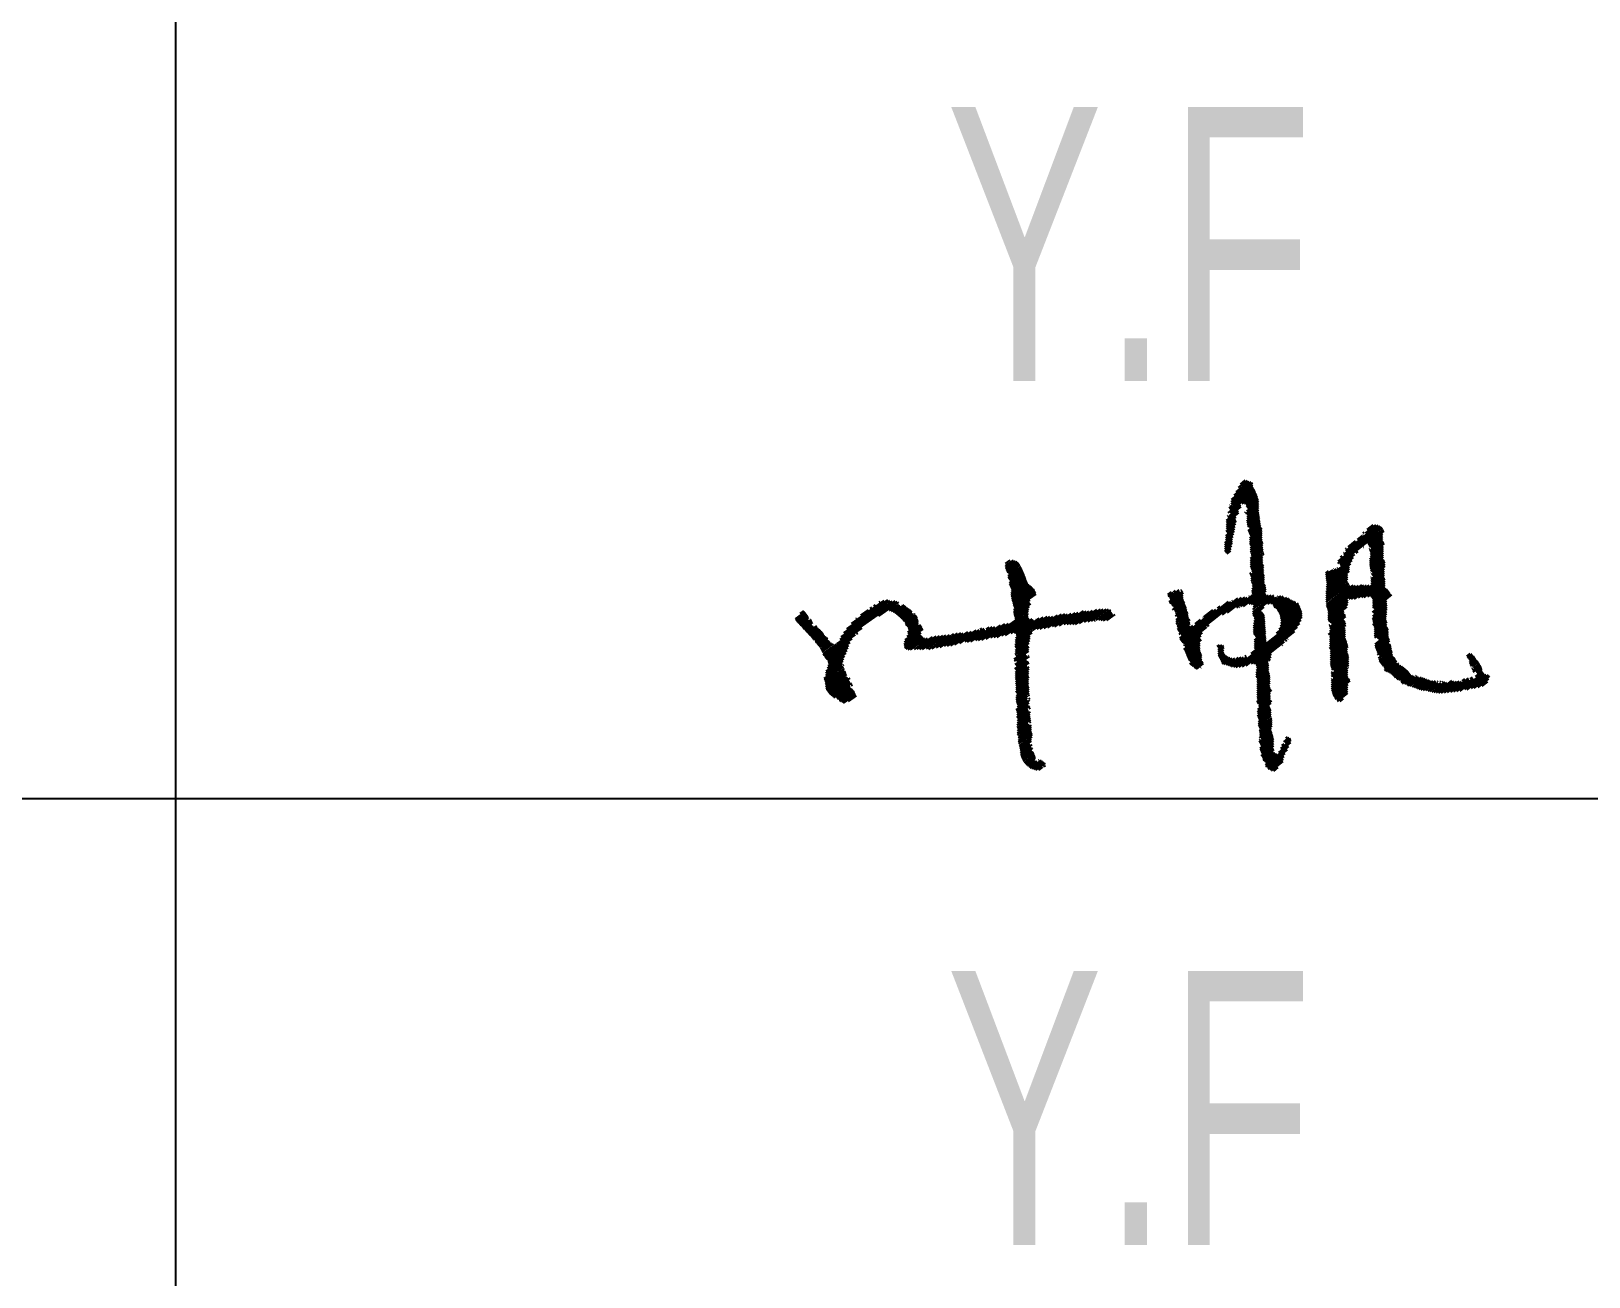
# Model space of a CAD drawing. Header units: millimetres. Extents: x -67 to 528, y -158 to 263.
# Drawn here: x 497.01 to 504.61, y 23.9 to 29.98 of the extents above; entities that cross this region are included whole.
import ezdxf

# ---------------------------------------------------------------- set-up
doc = ezdxf.new("R2010")
doc.units = ezdxf.units.MM
doc.styles.add('Arial Narrow', font='ARIALN.TTF', dxfattribs={"height": 0.2})

# ---------------------------------------------------------------- blocks, each defined once
blk = doc.blocks.new('Unknown-251777343-6200')
at = {"color": 7, "linetype": 'Continuous'}
for p, q in [((497.7164, 17.8262), (497.7164, 47.263)), ((433.9535, 26.2356), (513.1357, 26.2356))]:
    blk.add_line(p, q, dxfattribs=at)
blk = doc.blocks.new('Unknown-251777343-6202')
at = {"color": 3, "linetype": 'Continuous'}
for p, q in [((502.8478, 27.6286), (502.981, 27.7343)), ((502.8561, 27.6455), (502.9771, 27.7415)), ((502.8624, 27.6815), (502.968, 27.7653)), ((502.8628, 27.6714), (502.9693, 27.756)), ((502.8639, 27.693), (502.9673, 27.7751)), ((502.868, 27.6653), (502.9732, 27.7488)), ((502.8772, 27.7139), (502.96, 27.7796)), ((502.8859, 27.7311), (502.9494, 27.7815)), ((502.8982, 27.7512), (502.9417, 27.7857)), ((502.9076, 27.769), (502.9305, 27.7872)), ((502.9163, 27.6726), (502.9843, 27.7266)), ((502.8523, 27.6528), (502.8677, 27.665)), ((502.8553, 27.6655), (502.8573, 27.6672)), ((502.8565, 27.6148), (502.9104, 27.6576)), ((502.8588, 27.627), (502.9093, 27.6671)), ((502.928, 27.6716), (502.9876, 27.7189)), ((502.9334, 27.6242), (502.9969, 27.6746)), ((502.9359, 27.6675), (502.9903, 27.7107)), ((502.9369, 27.6579), (502.993, 27.7025)), ((502.9405, 27.6195), (502.9969, 27.6642)), ((502.941, 27.6096), (502.9969, 27.6539)), ((502.9413, 27.6511), (502.9957, 27.6943)), ((502.9447, 27.6435), (502.9969, 27.6849)), ((502.8373, 27.5376), (502.8843, 27.5749)), ((502.8398, 27.5912), (502.8988, 27.638)), ((502.8398, 27.5809), (502.8996, 27.6284)), ((502.8398, 27.5706), (502.8867, 27.6078)), ((502.8398, 27.5602), (502.885, 27.5961)), ((502.8398, 27.5499), (502.8876, 27.5878)), ((502.8444, 27.6156), (502.8463, 27.617)), ((502.846, 27.6065), (502.8556, 27.6141)), ((502.9288, 27.6308), (502.9325, 27.6338)), ((502.9386, 27.6387), (502.9432, 27.6423)), ((502.9386, 27.587), (502.9975, 27.6337)), ((502.9399, 27.5777), (502.9988, 27.6244)), ((502.9403, 27.5987), (502.9969, 27.6436)), ((502.9416, 27.5687), (503.0001, 27.6151)), ((502.9442, 27.5604), (503.0014, 27.6058)), ((502.9458, 27.541), (503.004, 27.5872)), ((502.9479, 27.5323), (503.0053, 27.5779)), ((502.9512, 27.5556), (503.0027, 27.5965)), ((502.8317, 27.4815), (502.872, 27.5135)), ((502.8317, 27.4712), (502.8696, 27.5012)), ((502.8358, 27.5157), (502.8803, 27.551)), ((502.8358, 27.5054), (502.8783, 27.5392)), ((502.8358, 27.495), (502.8753, 27.5264)), ((502.842, 27.531), (502.8817, 27.5625)), ((502.9515, 27.5249), (503.0066, 27.5686)), ((502.9526, 27.5051), (503.013, 27.553)), ((502.9526, 27.4947), (503.013, 27.5427)), ((502.9526, 27.4844), (503.013, 27.5324)), ((502.9526, 27.4741), (503.013, 27.522)), ((502.9557, 27.5179), (503.0079, 27.5593)), ((502.9565, 27.4669), (503.013, 27.5117)), ((502.9566, 27.4566), (503.013, 27.5014)), ((503.3832, 27.3819), (503.6007, 27.5545)), ((503.3833, 27.3923), (503.5956, 27.5608)), ((503.3927, 27.3791), (503.605, 27.5475)), ((503.4122, 27.4255), (503.5872, 27.5644)), ((503.422, 27.4437), (503.5789, 27.5682)), ((503.4781, 27.4985), (503.502, 27.5175)), ((503.5051, 27.5303), (503.5102, 27.5343)), ((503.5053, 27.5201), (503.5067, 27.5212)), ((503.5167, 27.5292), (503.5673, 27.5693)), ((503.5257, 27.5466), (503.5547, 27.5697)), ((503.5291, 27.477), (503.6077, 27.5394)), ((503.5331, 27.4698), (503.6011, 27.5238)), ((503.5365, 27.4622), (503.6011, 27.5135)), ((503.543, 27.457), (503.6011, 27.5031)), ((502.8317, 27.4608), (502.8696, 27.4909)), ((502.8317, 27.4505), (502.8692, 27.4803)), ((502.8317, 27.4402), (502.8652, 27.4668)), ((502.8357, 27.433), (502.8624, 27.4542)), ((502.8431, 27.4285), (502.8608, 27.4426)), ((502.9546, 27.4343), (502.9551, 27.4348)), ((502.9566, 27.4463), (503.0145, 27.4922)), ((502.9566, 27.436), (503.0177, 27.4844)), ((502.9566, 27.405), (503.0178, 27.4535)), ((502.9566, 27.3946), (503.0187, 27.4439)), ((502.9566, 27.3843), (503.0214, 27.4357)), ((502.9566, 27.374), (503.017, 27.4219)), ((502.9591, 27.4276), (503.0168, 27.4734)), ((502.9612, 27.4189), (503.016, 27.4624)), ((503.0186, 27.4232), (503.0233, 27.4269)), ((503.3962, 27.3715), (503.4646, 27.4258)), ((503.412, 27.4357), (503.4134, 27.4369)), ((503.4202, 27.4525), (503.4251, 27.4565)), ((503.4333, 27.463), (503.4689, 27.4912)), ((503.4718, 27.4316), (503.4813, 27.4391)), ((503.5082, 27.4604), (503.5098, 27.4617)), ((503.5348, 27.4505), (503.5383, 27.4533)), ((503.5382, 27.4429), (503.6011, 27.4928)), ((503.5387, 27.4019), (503.6051, 27.4547)), ((503.5387, 27.3916), (503.6051, 27.4443)), ((503.5387, 27.3813), (503.6051, 27.434)), ((503.5392, 27.3714), (503.6051, 27.4237)), ((503.541, 27.4141), (503.6051, 27.465)), ((503.5413, 27.435), (503.607, 27.4871)), ((503.5422, 27.4254), (503.6104, 27.4795)), ((501.7615, 27.3707), (501.8002, 27.3978)), ((501.762, 27.3613), (501.8102, 27.3951)), ((501.7624, 27.3811), (501.7849, 27.3969)), ((501.7642, 27.3532), (501.8186, 27.3912)), ((501.7669, 27.3453), (501.8259, 27.3866)), ((501.77, 27.3377), (501.8299, 27.3796)), ((501.7743, 27.3213), (501.8377, 27.3657)), ((501.7752, 27.3121), (501.8417, 27.3587)), ((501.776, 27.3322), (501.8338, 27.3727)), ((501.7779, 27.3043), (501.8454, 27.3515)), ((501.7832, 27.2983), (501.8488, 27.3442)), ((502.9566, 27.4153), (502.9571, 27.4157)), ((502.9569, 27.3638), (503.017, 27.4116)), ((502.957, 27.3226), (503.0213, 27.3737)), ((502.9598, 27.3558), (503.017, 27.4012)), ((502.9606, 27.3152), (503.021, 27.3631)), ((502.9606, 27.3048), (503.021, 27.3528)), ((502.9623, 27.3475), (503.017, 27.3909)), ((502.9641, 27.3386), (503.017, 27.3806)), ((503.3236, 27.3346), (503.3373, 27.3454)), ((503.3242, 27.3247), (503.3503, 27.3454)), ((503.325, 27.315), (503.3763, 27.3558)), ((503.3262, 27.3057), (503.4587, 27.4108)), ((503.3268, 27.2545), (503.44, 27.3443)), ((503.3276, 27.2654), (503.44, 27.3546)), ((503.3278, 27.2966), (503.4522, 27.3953)), ((503.3284, 27.2764), (503.44, 27.3649)), ((503.3292, 27.2873), (503.4457, 27.3798)), ((503.3514, 27.3463), (503.3583, 27.3518)), ((503.3623, 27.355), (503.3649, 27.357)), ((503.3796, 27.3583), (503.3824, 27.3606)), ((503.3956, 27.4124), (503.4038, 27.4189)), ((503.5403, 27.3619), (503.6051, 27.4133)), ((503.5421, 27.353), (503.6051, 27.403)), ((503.5438, 27.344), (503.6103, 27.3968)), ((503.5447, 27.3034), (503.6092, 27.3546)), ((503.5447, 27.2931), (503.6092, 27.3442)), ((503.5474, 27.3262), (503.6132, 27.3784)), ((503.5505, 27.339), (503.6132, 27.3887)), ((503.5528, 27.3201), (503.6132, 27.3681)), ((501.781, 27.2772), (501.8549, 27.3289)), ((501.7819, 27.2876), (501.8521, 27.3368)), ((501.784, 27.2696), (501.8576, 27.3211)), ((501.7877, 27.2624), (501.8604, 27.3133)), ((501.7895, 27.2344), (501.869, 27.2901)), ((501.7901, 27.2252), (501.8731, 27.2833)), ((501.7908, 27.2549), (501.8632, 27.3055)), ((501.791, 27.2453), (501.866, 27.2978)), ((501.7915, 27.2164), (501.8788, 27.2775)), ((501.7932, 27.2078), (501.8853, 27.2723)), ((502.8895, 27.1657), (503.0295, 27.2768)), ((502.9093, 27.1711), (503.0312, 27.2679)), ((502.9538, 27.3304), (502.9606, 27.3358)), ((502.9606, 27.2945), (503.021, 27.3425)), ((502.9623, 27.2855), (503.021, 27.3321)), ((502.9632, 27.2449), (503.0251, 27.294)), ((502.9643, 27.2561), (503.0251, 27.3043)), ((502.9644, 27.2355), (503.0251, 27.2837)), ((502.9665, 27.2785), (503.0251, 27.325)), ((502.967, 27.2685), (503.0251, 27.3147)), ((503.3255, 27.2224), (503.4307, 27.3059)), ((503.3256, 27.2122), (503.43, 27.295)), ((503.3257, 27.2329), (503.4313, 27.3167)), ((503.326, 27.2435), (503.4318, 27.3275)), ((503.326, 27.2021), (503.434, 27.2878)), ((503.3263, 27.1921), (503.4383, 27.281)), ((503.4317, 27.2137), (503.509, 27.2751)), ((503.432, 27.2656), (503.4373, 27.2698)), ((503.4328, 27.2249), (503.4991, 27.2776)), ((503.4339, 27.2362), (503.4824, 27.2746)), ((503.4351, 27.2474), (503.4678, 27.2734)), ((503.4362, 27.2586), (503.4575, 27.2756)), ((503.4373, 27.2078), (503.522, 27.2751)), ((503.4373, 27.2698), (503.4426, 27.2741)), ((503.4494, 27.2071), (503.535, 27.2751)), ((503.4635, 27.2079), (503.6092, 27.3236)), ((503.4831, 27.2132), (503.6094, 27.3134)), ((503.4989, 27.2154), (503.6132, 27.3061)), ((503.5115, 27.215), (503.6132, 27.2958)), ((503.5287, 27.2184), (503.6132, 27.2854)), ((503.5428, 27.2192), (503.6132, 27.2751)), ((503.5447, 27.3344), (503.5458, 27.3353)), ((503.5447, 27.2827), (503.6092, 27.3339)), ((503.5447, 27.3137), (503.5471, 27.3157)), ((500.9387, 26.9895), (501.2341, 27.1963)), ((500.9554, 27.0109), (501.2233, 27.1985)), ((500.9604, 27.0241), (501.2091, 27.1983)), ((500.9732, 27.0429), (501.1987, 27.2008)), ((500.9879, 27.0629), (501.1887, 27.2035)), ((501.0104, 27.0884), (501.1703, 27.2004)), ((501.1449, 27.1241), (501.2417, 27.1919)), ((501.1457, 27.1929), (501.151, 27.1966)), ((501.7949, 27.1992), (501.8914, 27.2668)), ((501.7969, 27.1909), (501.8973, 27.2612)), ((501.7992, 27.1828), (501.9031, 27.2556)), ((501.8017, 27.1748), (501.9073, 27.2487)), ((501.8023, 27.146), (501.882, 27.2018)), ((501.8027, 27.156), (501.912, 27.2325)), ((501.8035, 27.1663), (501.9101, 27.241)), ((502.5537, 27.2299), (502.5706, 27.2433)), ((502.5557, 27.2211), (502.5797, 27.2402)), ((502.5604, 27.1939), (502.6269, 27.2466)), ((502.5609, 27.2149), (502.6085, 27.2527)), ((502.5628, 27.1855), (502.6299, 27.2387)), ((502.565, 27.2078), (502.6122, 27.2453)), ((502.5715, 27.182), (502.6284, 27.2272)), ((502.5749, 27.1744), (502.6288, 27.2171)), ((502.5764, 27.1549), (502.6323, 27.1993)), ((502.5812, 27.2414), (502.5916, 27.2496)), ((502.5818, 27.1695), (502.6296, 27.2074)), ((502.5856, 27.1519), (502.6364, 27.1922)), ((502.6142, 27.0093), (502.8487, 27.1953)), ((502.6172, 27.2493), (502.6214, 27.2526)), ((502.6181, 27.002), (502.861, 27.1948)), ((502.6232, 26.9957), (502.8949, 27.2114)), ((502.6294, 26.9903), (502.9124, 27.2149)), ((502.82, 27.1312), (502.929, 27.2178)), ((502.8448, 27.1406), (502.9401, 27.2162)), ((502.8661, 27.1989), (502.8695, 27.2015)), ((502.9224, 27.1712), (503.0322, 27.2583)), ((502.9487, 27.2231), (502.9498, 27.2239)), ((502.9493, 27.1822), (503.0324, 27.2481)), ((502.9597, 27.2318), (502.9603, 27.2322)), ((502.9617, 27.1817), (503.0303, 27.2362)), ((502.9672, 27.1447), (503.0702, 27.2264)), ((502.9678, 27.1349), (503.0736, 27.2188)), ((502.9686, 27.1562), (503.057, 27.2263)), ((502.9704, 27.1783), (503.0344, 27.2291)), ((502.9707, 27.1682), (503.0446, 27.2268)), ((503.0412, 27.1828), (503.0849, 27.2175)), ((503.0562, 27.1843), (503.1049, 27.223)), ((503.0647, 27.1808), (503.1161, 27.2216)), ((503.0691, 27.174), (503.1218, 27.2157)), ((503.0724, 27.1662), (503.1336, 27.2148)), ((503.0807, 27.1625), (503.1439, 27.2126)), ((503.0859, 27.1562), (503.1502, 27.2073)), ((503.0886, 27.2204), (503.0915, 27.2227)), ((503.0905, 27.1496), (503.1573, 27.2026)), ((503.0946, 27.1425), (503.1655, 27.1988)), ((503.0982, 27.1351), (503.1753, 27.1962)), ((503.3267, 27.1821), (503.432, 27.2656)), ((503.3271, 27.172), (503.4255, 27.2501)), ((503.3296, 27.1637), (503.419, 27.2346)), ((503.3329, 27.156), (503.4124, 27.2191)), ((503.3352, 27.1475), (503.4059, 27.2036)), ((503.3928, 27.1725), (503.4305, 27.2025)), ((503.3993, 27.188), (503.4317, 27.2137)), ((503.4059, 27.2036), (503.4328, 27.2249)), ((503.4124, 27.2191), (503.4339, 27.2362)), ((503.419, 27.2346), (503.4351, 27.2474)), ((503.4255, 27.2501), (503.4362, 27.2586)), ((503.4294, 27.1912), (503.4331, 27.1942)), ((503.4305, 27.2025), (503.4329, 27.2043)), ((503.5487, 27.2136), (503.6132, 27.2648)), ((503.5518, 27.1437), (503.6213, 27.1989)), ((503.5528, 27.2065), (503.6192, 27.2592)), ((503.5528, 27.1961), (503.6257, 27.254)), ((503.5528, 27.1858), (503.6313, 27.2482)), ((503.5528, 27.1755), (503.6359, 27.2414)), ((503.5528, 27.1651), (503.64, 27.2344)), ((503.559, 27.1598), (503.646, 27.2288)), ((500.7374, 27.1115), (500.7858, 27.1455)), ((500.7394, 27.1032), (500.7899, 27.1386)), ((500.7445, 27.0971), (500.7945, 27.1321)), ((500.75, 27.0912), (500.7995, 27.1258)), ((500.7556, 27.0853), (500.8029, 27.1184)), ((500.7599, 27.1371), (500.7787, 27.1502)), ((501.0559, 27.13), (501.0932, 27.1561)), ((501.1013, 27.1617), (501.1095, 27.1675)), ((501.1193, 27.1744), (501.1276, 27.1801)), ((501.1955, 27.1497), (501.2411, 27.1817)), ((501.2061, 27.1475), (501.2483, 27.177)), ((501.2147, 27.1437), (501.2671, 27.1804)), ((501.2217, 27.1389), (501.2735, 27.1752)), ((501.2283, 27.1338), (501.2795, 27.1696)), ((501.2349, 27.1286), (501.2861, 27.1645)), ((501.2414, 27.1235), (501.2935, 27.1599)), ((501.2475, 27.118), (501.301, 27.1554)), ((501.2535, 27.1124), (501.3065, 27.1496)), ((501.2559, 27.1823), (501.2572, 27.1832)), ((501.2591, 27.1066), (501.3069, 27.1401)), ((501.2647, 27.1008), (501.3127, 27.1344)), ((501.2703, 27.095), (501.3234, 27.1321)), ((501.2736, 27.0875), (501.3291, 27.1264)), ((501.2761, 27.0796), (501.3322, 27.1189)), ((501.318, 27.1381), (501.3189, 27.1387)), ((501.6902, 27.0188), (501.8747, 27.148)), ((501.7066, 27.0205), (501.8739, 27.1377)), ((501.7213, 27.021), (501.8731, 27.1274)), ((501.7447, 27.0277), (501.874, 27.1182)), ((501.8032, 27.1369), (501.8805, 27.191)), ((501.8049, 27.1283), (501.8856, 27.1848)), ((501.8068, 27.1199), (501.8795, 27.1708)), ((501.8097, 27.1122), (501.8756, 27.1583)), ((501.8111, 27.006), (501.9783, 27.1231)), ((501.8119, 27.0163), (501.9644, 27.1231)), ((501.8154, 27.0285), (501.9457, 27.1197)), ((501.8968, 27.0563), (501.9923, 27.1231)), ((501.9164, 27.0602), (502.0157, 27.1297)), ((501.9311, 27.0608), (502.0357, 27.134)), ((501.9498, 27.0641), (502.0514, 27.1353)), ((501.9676, 27.0668), (502.0643, 27.1346)), ((501.9916, 27.0739), (502.0814, 27.1368)), ((502.0031, 27.0722), (502.101, 27.1408)), ((502.0248, 27.0777), (502.1163, 27.1418)), ((502.0482, 27.0843), (502.1419, 27.1499)), ((502.062, 27.0842), (502.1549, 27.1493)), ((502.0758, 27.0842), (502.1679, 27.1486)), ((502.0897, 27.0842), (502.1859, 27.1515)), ((502.1037, 27.0842), (502.2069, 27.1565)), ((502.1232, 27.0881), (502.2249, 27.1593)), ((502.1466, 27.0948), (502.2386, 27.1592)), ((502.1642, 27.0973), (502.2521, 27.1589)), ((502.1818, 27.0999), (502.2649, 27.1581)), ((502.2033, 27.1053), (502.275, 27.1555)), ((502.2168, 27.1049), (502.277, 27.1471)), ((502.2282, 27.1032), (502.2813, 27.1404)), ((502.2403, 27.1019), (502.2852, 27.1334)), ((502.2553, 27.1027), (502.2971, 27.132)), ((502.5898, 27.1449), (502.6377, 27.1829)), ((502.5905, 27.1248), (502.6452, 27.1681)), ((502.5918, 27.1361), (502.642, 27.1759)), ((502.5941, 27.1069), (502.6481, 27.1498)), ((502.5941, 27.0966), (502.6525, 27.1429)), ((502.5941, 27.0863), (502.6531, 27.1331)), ((502.5986, 27.1209), (502.6467, 27.159)), ((502.5987, 27.0796), (502.6539, 27.1234)), ((502.6869, 27.0773), (502.7873, 27.1569)), ((502.7242, 27.1172), (502.7254, 27.1181)), ((502.7298, 27.1216), (502.7729, 27.1559)), ((502.7954, 27.1634), (502.8079, 27.1733)), ((502.8869, 26.8743), (503.2086, 27.1297)), ((502.9006, 26.8749), (503.2079, 27.1188)), ((502.9031, 27.1662), (502.9053, 27.1679)), ((502.9692, 27.1257), (503.0228, 27.1682)), ((502.9715, 27.0758), (503.0261, 27.1192)), ((502.9729, 27.0873), (503.0255, 27.129)), ((502.9738, 27.119), (503.0104, 27.1481)), ((502.9743, 27.0987), (503.0213, 27.136)), ((502.9758, 27.1102), (503.0171, 27.143)), ((503.0837, 27.0409), (503.2082, 27.1397)), ((503.0968, 27.0616), (503.2069, 27.149)), ((503.1012, 27.1271), (503.1793, 27.1891)), ((503.1022, 27.0763), (503.2033, 27.1565)), ((503.1035, 27.1186), (503.1903, 27.1875)), ((503.1048, 27.0886), (503.2004, 27.1645)), ((503.105, 27.1094), (503.1945, 27.1804)), ((503.1055, 27.0995), (503.1977, 27.1727)), ((503.3352, 27.1372), (503.3993, 27.188)), ((503.3352, 27.1268), (503.3928, 27.1725)), ((503.3352, 27.1165), (503.3863, 27.157)), ((503.3352, 27.1062), (503.3797, 27.1415)), ((503.3389, 27.0988), (503.3732, 27.126)), ((503.347, 27.0639), (503.421, 27.1226)), ((503.3536, 27.0794), (503.4206, 27.1326)), ((503.3601, 27.0949), (503.4136, 27.1374)), ((503.3666, 27.1104), (503.4132, 27.1474)), ((503.3732, 27.126), (503.4271, 27.1688)), ((503.3797, 27.1415), (503.4283, 27.18)), ((503.3863, 27.157), (503.4294, 27.1912)), ((503.4271, 27.1688), (503.4287, 27.17)), ((503.4283, 27.18), (503.4315, 27.1826)), ((503.5512, 27.1122), (503.6228, 27.1691)), ((503.5523, 27.1028), (503.6226, 27.1585)), ((503.5529, 27.1239), (503.6223, 27.179)), ((503.5533, 27.0829), (503.6207, 27.1364)), ((503.5542, 27.0939), (503.6219, 27.1477)), ((503.5573, 27.1378), (503.6218, 27.1889)), ((503.5582, 27.0764), (503.6196, 27.1252)), ((500.7611, 27.0794), (500.8021, 27.1081)), ((500.7666, 27.0735), (500.8155, 27.1078)), ((500.7721, 27.0676), (500.8193, 27.1007)), ((500.7776, 27.0617), (500.8231, 27.0936)), ((500.7831, 27.0558), (500.8184, 27.0806)), ((500.7885, 27.0499), (500.8258, 27.0761)), ((500.794, 27.044), (500.8413, 27.0771)), ((500.7994, 27.0381), (500.8453, 27.0702)), ((500.8049, 27.0321), (500.8517, 27.0649)), ((500.8102, 27.1138), (500.8102, 27.1138)), ((500.8103, 27.0262), (500.8575, 27.0592)), ((500.8158, 27.0203), (500.8635, 27.0537)), ((500.8212, 27.0143), (500.869, 27.0478)), ((500.8265, 27.0083), (500.874, 27.0415)), ((500.8736, 26.9341), (501.0624, 27.0663)), ((501.0329, 27.1138), (501.0347, 27.1151)), ((501.0361, 27.0382), (501.0413, 27.0418)), ((501.2683, 26.9864), (501.3499, 27.0435)), ((501.27, 26.9973), (501.3607, 27.0608)), ((501.2723, 27.0087), (501.3573, 27.0682)), ((501.2817, 27.025), (501.3547, 27.0761)), ((501.2819, 27.0739), (501.3309, 27.1082)), ((501.2852, 27.0469), (501.3378, 27.0838)), ((501.2869, 27.0384), (501.349, 27.0819)), ((501.2874, 27.068), (501.337, 27.1027)), ((501.2897, 27.0598), (501.3381, 27.0938)), ((501.3314, 27.1085), (501.3341, 27.1104)), ((501.4255, 26.9698), (501.528, 27.0416)), ((501.4427, 26.9721), (501.5438, 27.0429)), ((501.4639, 26.9773), (501.5557, 27.0415)), ((501.4799, 26.9787), (501.578, 27.0474)), ((501.4959, 26.9802), (501.596, 27.0502)), ((501.5155, 26.9841), (501.6191, 27.0567)), ((501.5391, 26.9909), (501.6338, 27.0572)), ((501.5648, 26.9991), (501.6583, 27.0646)), ((501.577, 26.998), (501.6632, 27.0583)), ((501.5923, 26.9989), (501.6969, 27.0722)), ((501.6165, 27.0061), (501.7105, 27.072)), ((501.6297, 27.0056), (501.7368, 27.0806)), ((501.6378, 27.06), (501.6471, 27.0665)), ((501.646, 27.0073), (501.759, 27.0864)), ((501.6672, 27.0124), (501.776, 27.0886)), ((501.6677, 27.0614), (501.6815, 27.0711)), ((501.7615, 27.0297), (501.8786, 27.1117)), ((501.7888, 27.0391), (501.8916, 27.1111)), ((501.8058, 27.0412), (501.899, 27.1065)), ((501.8095, 26.9854), (501.8918, 27.043)), ((501.8103, 26.9957), (501.8877, 27.0499)), ((501.8137, 27.0371), (501.9254, 27.1152)), ((501.8884, 27.0504), (501.8957, 27.0555)), ((501.9084, 27.1131), (501.909, 27.1135)), ((502.1967, 27.1007), (502.2012, 27.1038)), ((502.6002, 27.0601), (502.6616, 27.1088)), ((502.6009, 27.071), (502.6563, 27.115)), ((502.6033, 27.0522), (502.6603, 27.0975)), ((502.608, 27.0353), (502.6614, 27.0777)), ((502.6085, 27.046), (502.6619, 27.0884)), ((502.6121, 27.0179), (502.6864, 27.0769)), ((502.6187, 27.0335), (502.676, 27.079)), ((502.6356, 26.9849), (502.7435, 27.0705)), ((502.6381, 26.9766), (502.723, 27.0439)), ((502.6863, 27.0872), (502.7126, 27.108)), ((502.7476, 27.0738), (502.7557, 27.0802)), ((502.9172, 26.8777), (503.2042, 27.1055)), ((502.9362, 26.8825), (503.1969, 27.0894)), ((502.9607, 26.8916), (503.1862, 27.0706)), ((502.9711, 27.0652), (503.0268, 27.1094)), ((502.9713, 27.055), (503.0274, 27.0996)), ((502.9719, 27.0451), (503.0281, 27.0897)), ((502.9725, 27.0353), (503.0288, 27.0799)), ((502.9732, 26.8912), (503.1724, 27.0493)), ((502.9767, 27.0077), (503.0307, 27.0505)), ((502.9767, 26.9973), (503.0314, 27.0407)), ((502.9781, 27.0294), (503.0294, 27.0701)), ((502.9824, 27.0225), (503.0301, 27.0603)), ((503.3369, 27.0351), (503.4184, 27.0999)), ((503.3407, 27.0795), (503.3445, 27.0825)), ((503.3426, 27.05), (503.4135, 27.1063)), ((503.3426, 27.0294), (503.4192, 27.0902)), ((503.3433, 27.0196), (503.4181, 27.0789)), ((503.3433, 27.0093), (503.4169, 27.0677)), ((503.3433, 26.9989), (503.4158, 27.0565)), ((503.3433, 26.9886), (503.4147, 27.0452)), ((503.3436, 27.0715), (503.3536, 27.0794)), ((503.345, 27.0623), (503.347, 27.0639)), ((503.3451, 27.0934), (503.3666, 27.1104)), ((503.3513, 27.0879), (503.3601, 27.0949)), ((503.4147, 27.0452), (503.4198, 27.0493)), ((503.4158, 27.0565), (503.4198, 27.0597)), ((503.4169, 27.0677), (503.4182, 27.0687)), ((503.4181, 27.0789), (503.4211, 27.0813)), ((503.4192, 27.0902), (503.4208, 27.0914)), ((503.5608, 27.0682), (503.6187, 27.1141)), ((503.5608, 27.0579), (503.6198, 27.1047)), ((503.5608, 27.0476), (503.6229, 27.0969)), ((503.5608, 27.0372), (503.6211, 27.0851)), ((503.5608, 27.0269), (503.6221, 27.0755)), ((503.5631, 27.0184), (503.6264, 27.0686)), ((503.5641, 26.9882), (503.6293, 27.0399)), ((503.5739, 27.0166), (503.6293, 27.0606)), ((503.5809, 27.0118), (503.6293, 27.0502)), ((500.8334, 27.0034), (500.8774, 27.0342)), ((500.8357, 26.9953), (500.8821, 27.0277)), ((500.8421, 26.99), (500.8897, 27.0233)), ((500.847, 26.9837), (500.8962, 27.0181)), ((500.8519, 26.9774), (500.8968, 27.0088)), ((500.8566, 26.9709), (500.9035, 27.0038)), ((500.8609, 26.9642), (500.9093, 26.9981)), ((500.8648, 26.9572), (500.9152, 26.9925)), ((500.8686, 26.9501), (500.9237, 26.9887)), ((500.8723, 26.943), (500.9375, 26.9886)), ((500.8796, 26.9285), (501.0303, 27.0341)), ((500.882, 26.9205), (501.0145, 27.0133)), ((500.8869, 26.9142), (501.0045, 26.9965)), ((500.8934, 26.909), (500.9975, 26.9819)), ((500.8967, 26.9016), (500.9953, 26.9706)), ((501.2691, 26.9772), (501.3491, 27.0332)), ((501.2706, 26.9685), (501.355, 27.0276)), ((501.277, 26.9633), (501.3601, 27.0214)), ((501.2866, 26.9603), (501.3686, 27.0177)), ((501.2994, 26.9595), (501.3814, 27.0169)), ((501.3178, 26.9626), (501.406, 27.0244)), ((501.3318, 26.9627), (501.4232, 27.0267)), ((501.3448, 26.962), (501.4397, 27.0285)), ((501.3578, 26.9614), (501.4561, 27.0302)), ((501.3766, 26.9648), (501.4713, 27.0311)), ((501.3874, 26.9626), (501.4891, 27.0339)), ((501.4038, 26.9643), (501.5, 27.0318)), ((501.5021, 27.0332), (501.5094, 27.0383)), ((501.8048, 26.9139), (501.8764, 26.964)), ((501.8087, 26.9751), (501.8821, 27.0265)), ((501.8097, 26.9368), (501.8727, 26.9809)), ((501.8105, 26.9471), (501.8767, 26.9935)), ((501.8113, 26.9574), (501.8801, 27.0056)), ((501.8121, 26.9677), (501.8822, 27.0168)), ((501.814, 26.9301), (501.8772, 26.9743)), ((502.6315, 26.9817), (502.6353, 26.9847)), ((502.632, 26.9614), (502.7161, 27.0282)), ((502.6366, 26.9547), (502.7135, 27.0157)), ((502.6398, 26.9469), (502.7173, 27.0084)), ((502.643, 26.9391), (502.7109, 26.993)), ((502.6462, 26.9313), (502.7109, 26.9827)), ((502.6495, 26.9236), (502.7109, 26.9723)), ((502.7939, 26.9762), (502.8053, 26.9853)), ((502.7995, 26.9703), (502.8171, 26.9843)), ((502.7995, 26.96), (502.8258, 26.9809)), ((502.7995, 26.9497), (502.828, 26.9722)), ((502.9591, 26.942), (503.034, 27.0015)), ((502.9767, 26.987), (503.0321, 27.0309)), ((502.9767, 26.9767), (503.0327, 27.0211)), ((502.9767, 26.9663), (503.0334, 27.0113)), ((502.9831, 26.8887), (503.1226, 26.9995)), ((503.1124, 26.981), (503.1148, 26.9829)), ((503.1275, 27.0033), (503.133, 27.0077)), ((503.1393, 27.0127), (503.1407, 27.0138)), ((503.3423, 26.9671), (503.4124, 27.0228)), ((503.3433, 26.9783), (503.4135, 27.034)), ((503.3473, 26.9608), (503.4113, 27.0115)), ((503.3473, 26.9505), (503.4102, 27.0003)), ((503.3473, 26.9401), (503.409, 26.9891)), ((503.3473, 26.9298), (503.4079, 26.9779)), ((503.3473, 26.9195), (503.4068, 26.9666)), ((503.4045, 26.9442), (503.4303, 26.9647)), ((503.4056, 26.9554), (503.432, 26.9763)), ((503.4068, 26.9666), (503.4309, 26.9858)), ((503.4079, 26.9779), (503.4286, 26.9943)), ((503.409, 26.9891), (503.4257, 27.0023)), ((503.4102, 27.0003), (503.4224, 27.01)), ((503.4113, 27.0115), (503.4198, 27.0183)), ((503.4124, 27.0228), (503.4198, 27.0287)), ((503.4135, 27.034), (503.4198, 27.039)), ((503.5639, 26.9776), (503.6293, 27.0296)), ((503.5662, 26.9692), (503.6311, 27.0207)), ((503.5696, 26.9615), (503.6351, 27.0135)), ((503.5727, 26.9536), (503.6365, 27.0043)), ((503.5752, 26.9453), (503.6339, 26.9919)), ((503.5766, 26.9361), (503.6408, 26.987)), ((503.5808, 26.9188), (503.6445, 26.9693)), ((503.5852, 26.9326), (503.6426, 26.9782)), ((500.8855, 26.8353), (500.9677, 26.8928)), ((500.8863, 26.8456), (500.9704, 26.9045)), ((500.8871, 26.8559), (500.9737, 26.9165)), ((500.894, 26.8705), (500.9783, 26.9295)), ((500.8966, 26.882), (500.9845, 26.9435)), ((500.8983, 26.893), (500.9897, 26.9569)), ((501.8061, 26.9051), (501.8756, 26.9537)), ((501.808, 26.8674), (501.8667, 26.9085)), ((501.8098, 26.8881), (501.869, 26.9296)), ((501.8109, 26.85), (501.877, 26.8962)), ((501.8117, 26.8603), (501.8735, 26.9035)), ((501.8145, 26.8817), (501.8797, 26.9273)), ((501.8173, 26.9031), (501.8635, 26.9355)), ((501.874, 26.9331), (501.8755, 26.9342)), ((502.6528, 26.9159), (502.7109, 26.962)), ((502.6562, 26.9082), (502.7122, 26.9527)), ((502.6606, 26.8911), (502.7189, 26.9374)), ((502.6619, 26.9025), (502.7159, 26.9453)), ((502.6656, 26.8847), (502.7189, 26.9271)), ((502.6728, 26.8801), (502.7189, 26.9167)), ((502.6799, 26.8754), (502.7201, 26.9073)), ((502.6859, 26.8698), (502.7261, 26.9018)), ((502.6938, 26.8658), (502.7278, 26.8928)), ((502.7995, 26.9393), (502.8268, 26.961)), ((502.7998, 26.9293), (502.8266, 26.9505)), ((502.8041, 26.9223), (502.8294, 26.9424)), ((502.8083, 26.9153), (502.8344, 26.936)), ((502.8119, 26.9078), (502.8414, 26.9312)), ((502.8147, 26.8998), (502.8488, 26.9268)), ((502.8176, 26.8917), (502.857, 26.923)), ((502.8273, 26.8891), (502.8665, 26.9202)), ((502.8372, 26.8866), (502.8796, 26.9202)), ((502.8466, 26.8837), (502.8845, 26.9138)), ((502.8554, 26.8803), (502.9116, 26.925)), ((502.8642, 26.877), (502.923, 26.9237)), ((502.8752, 26.8754), (502.9388, 26.9259)), ((502.8862, 26.9152), (502.8969, 26.9237)), ((502.9292, 26.9286), (502.9348, 26.933)), ((502.9834, 26.8476), (503.0437, 26.8955)), ((502.9851, 26.8593), (503.0423, 26.9047)), ((502.9865, 26.8811), (503.0588, 26.9384)), ((502.9869, 26.871), (503.057, 26.9267)), ((503.0453, 26.9071), (503.0541, 26.9141)), ((503.3473, 26.9091), (503.4056, 26.9554)), ((503.3473, 26.8988), (503.4045, 26.9442)), ((503.3473, 26.8885), (503.4034, 26.9329)), ((503.3476, 26.8783), (503.4022, 26.9217)), ((503.352, 26.8715), (503.4011, 26.9105)), ((503.3533, 26.8622), (503.4, 26.8992)), ((503.3625, 26.8592), (503.3988, 26.888)), ((503.3966, 26.8656), (503.4359, 26.8968)), ((503.3977, 26.8768), (503.4359, 26.9071)), ((503.3988, 26.888), (503.4359, 26.9175)), ((503.4, 26.8992), (503.4359, 26.9278)), ((503.4011, 26.9105), (503.4341, 26.9367)), ((503.4022, 26.9217), (503.4305, 26.9441)), ((503.4034, 26.9329), (503.4294, 26.9536)), ((503.5834, 26.9105), (503.6464, 26.9605)), ((503.5863, 26.9024), (503.6482, 26.9516)), ((503.5901, 26.8951), (503.6484, 26.9414)), ((503.5949, 26.8886), (503.6498, 26.9322)), ((503.6003, 26.8826), (503.6556, 26.9265)), ((503.6066, 26.8772), (503.6615, 26.9208)), ((503.61, 26.8696), (503.6646, 26.9129)), ((503.6106, 26.8598), (503.6699, 26.9068)), ((503.6172, 26.8546), (503.6706, 26.8971)), ((503.6257, 26.8511), (503.6805, 26.8945)), ((504.0116, 26.93), (504.0278, 26.9429)), ((504.0145, 26.922), (504.0374, 26.9402)), ((504.0198, 26.9158), (504.0417, 26.9332)), ((504.0239, 26.9088), (504.0489, 26.9286)), ((504.024, 26.8986), (504.053, 26.9215)), ((504.0259, 26.8897), (504.0575, 26.9148)), ((504.0286, 26.8815), (504.0628, 26.9086)), ((504.0396, 26.8799), (504.0683, 26.9027)), ((504.0405, 26.86), (504.077, 26.8889)), ((504.0442, 26.8732), (504.0726, 26.8958)), ((500.8778, 26.8201), (500.9678, 26.8832)), ((500.8796, 26.8116), (500.9725, 26.8767)), ((500.8823, 26.8038), (500.9767, 26.8699)), ((500.8837, 26.795), (500.9764, 26.86)), ((500.8851, 26.7863), (500.9826, 26.8545)), ((500.8865, 26.7775), (500.9857, 26.8469)), ((500.8879, 26.7687), (500.9884, 26.8391)), ((500.8915, 26.7615), (500.9875, 26.8287)), ((500.8958, 26.7548), (500.9941, 26.8237)), ((500.9007, 26.7485), (501.0048, 26.8214)), ((500.9703, 26.8849), (500.9729, 26.8867)), ((500.9991, 26.8271), (500.9997, 26.8276)), ((501.8105, 26.8399), (501.8682, 26.8804)), ((501.8109, 26.8305), (501.8776, 26.8772)), ((501.8114, 26.8211), (501.8768, 26.8669)), ((501.8118, 26.8116), (501.876, 26.8566)), ((501.8123, 26.8022), (501.8752, 26.8463)), ((501.8127, 26.7928), (501.8744, 26.836)), ((501.8132, 26.7833), (501.8774, 26.8283)), ((501.8136, 26.7739), (501.8749, 26.8168)), ((502.7145, 26.8719), (502.7166, 26.8735)), ((502.9834, 26.8373), (503.0452, 26.8864)), ((502.9842, 26.8276), (503.0452, 26.876)), ((502.9888, 26.8209), (503.0452, 26.8657)), ((502.9888, 26.8106), (503.0452, 26.8554)), ((502.9888, 26.8003), (503.0494, 26.8484)), ((502.9888, 26.7899), (503.0506, 26.839)), ((502.9888, 26.7796), (503.0518, 26.8296)), ((502.9888, 26.7693), (503.0525, 26.8198)), ((503.3514, 26.84), (503.3977, 26.8768)), ((503.3514, 26.8297), (503.3966, 26.8656)), ((503.3514, 26.8503), (503.3562, 26.8542)), ((503.3514, 26.809), (503.3943, 26.8431)), ((503.3514, 26.7987), (503.3932, 26.8319)), ((503.3514, 26.8193), (503.3536, 26.8211)), ((503.3514, 26.7883), (503.392, 26.8206)), ((503.3594, 26.8257), (503.3954, 26.8543)), ((503.3875, 26.7757), (503.4403, 26.8176)), ((503.3886, 26.7869), (503.4352, 26.8239)), ((503.3898, 26.7982), (503.4319, 26.8316)), ((503.3909, 26.8094), (503.4319, 26.8419)), ((503.392, 26.8206), (503.4319, 26.8523)), ((503.3932, 26.8319), (503.4319, 26.8626)), ((503.3943, 26.8431), (503.4319, 26.8729)), ((503.3954, 26.8543), (503.4359, 26.8865)), ((503.4351, 26.8755), (503.4359, 26.8761)), ((503.6341, 26.8474), (503.6833, 26.8864)), ((503.6415, 26.8429), (503.692, 26.883)), ((503.6478, 26.8376), (503.6997, 26.8788)), ((503.654, 26.8322), (503.7064, 26.8738)), ((503.6581, 26.8251), (503.713, 26.8687)), ((503.6661, 26.8211), (503.7194, 26.8634)), ((503.6712, 26.8149), (503.7252, 26.8577)), ((503.6804, 26.8118), (503.7305, 26.8516)), ((503.6892, 26.8085), (503.7355, 26.8452)), ((503.6918, 26.8002), (503.7406, 26.8389)), ((503.6982, 26.7949), (503.7483, 26.8347)), ((503.7083, 26.7927), (503.757, 26.8313)), ((503.7182, 26.7902), (503.7708, 26.8319)), ((503.7235, 26.7841), (503.7778, 26.8272)), ((503.7342, 26.7822), (503.791, 26.8273)), ((503.7446, 26.7802), (503.7997, 26.8238)), ((503.7533, 26.7767), (503.8084, 26.8204)), ((503.762, 26.7733), (503.8171, 26.817)), ((503.7622, 26.8354), (503.7643, 26.8371)), ((503.7707, 26.7698), (503.8257, 26.8135)), ((503.9326, 26.7536), (504.019, 26.8222)), ((503.9479, 26.7555), (504.0226, 26.8147)), ((503.9633, 26.7574), (504.0437, 26.8211)), ((503.9787, 26.7593), (504.0934, 26.8503)), ((503.9889, 26.8087), (504.0021, 26.8191)), ((504.0011, 26.7667), (504.098, 26.8436)), ((504.0132, 26.7659), (504.1054, 26.8392)), ((504.0281, 26.8191), (504.0388, 26.8276)), ((504.0334, 26.7717), (504.1173, 26.8382)), ((504.0351, 26.8763), (504.0355, 26.8767)), ((504.0364, 26.867), (504.0399, 26.8699)), ((504.0419, 26.8507), (504.081, 26.8817)), ((504.0469, 26.8444), (504.0479, 26.8451)), ((504.0476, 26.7726), (504.123, 26.8325)), ((504.0544, 26.8296), (504.0879, 26.8562)), ((504.0565, 26.852), (504.0841, 26.8739)), ((504.0614, 26.8455), (504.086, 26.8651)), ((504.066, 26.7769), (504.1194, 26.8193)), ((500.906, 26.7424), (501.0007, 26.8088)), ((500.9122, 26.737), (501.0051, 26.8021)), ((500.9186, 26.7318), (501.0119, 26.7971)), ((500.9253, 26.7267), (501.0051, 26.7826)), ((500.9376, 26.7256), (501.0084, 26.7752)), ((500.9422, 26.7191), (501.0158, 26.7706)), ((500.951, 26.7155), (501.0202, 26.764)), ((500.9547, 26.7084), (501.0253, 26.7578)), ((500.9633, 26.7046), (501.0292, 26.7508)), ((500.9717, 26.7007), (501.0317, 26.7428)), ((501.0094, 26.7856), (501.0161, 26.7903)), ((501.8125, 26.7536), (501.8763, 26.7983)), ((501.814, 26.7645), (501.8742, 26.8066)), ((501.8141, 26.7255), (501.8772, 26.7697)), ((501.8143, 26.7159), (501.8777, 26.7603)), ((501.815, 26.7067), (501.8781, 26.7509)), ((501.8151, 26.7359), (501.8768, 26.7792)), ((501.8167, 26.7469), (501.8746, 26.7874)), ((501.8726, 26.7373), (501.8785, 26.7414)), ((502.9877, 26.7064), (503.06, 26.7638)), ((502.9888, 26.7589), (503.0525, 26.8094)), ((502.9888, 26.7486), (503.0518, 26.7986)), ((502.9888, 26.7383), (503.0513, 26.7879)), ((502.9888, 26.728), (503.0523, 26.7783)), ((502.9902, 26.7187), (503.0552, 26.7703)), ((502.9912, 26.6988), (503.0533, 26.7481)), ((502.9974, 26.6934), (503.0533, 26.7378)), ((503.3514, 26.778), (503.3909, 26.8094)), ((503.3514, 26.7677), (503.3898, 26.7982)), ((503.3536, 26.7591), (503.3886, 26.7869)), ((503.356, 26.7507), (503.3875, 26.7757)), ((503.3588, 26.7426), (503.3864, 26.7645)), ((503.3617, 26.7346), (503.3852, 26.7532)), ((503.3655, 26.7272), (503.3841, 26.742)), ((503.3814, 26.7089), (503.4319, 26.749)), ((503.3819, 26.7196), (503.4319, 26.7593)), ((503.383, 26.7308), (503.4319, 26.7696)), ((503.3841, 26.742), (503.4319, 26.78)), ((503.3852, 26.7532), (503.4333, 26.7914)), ((503.3864, 26.7645), (503.4426, 26.8091)), ((503.7794, 26.7664), (503.8344, 26.8101)), ((503.7882, 26.7631), (503.8453, 26.8083)), ((503.8006, 26.7625), (503.8583, 26.8083)), ((503.8123, 26.7615), (503.8629, 26.8017)), ((503.8221, 26.7589), (503.8722, 26.7988)), ((503.8318, 26.7564), (503.8853, 26.7988)), ((503.8416, 26.7538), (503.9046, 26.8038)), ((503.8519, 26.7516), (503.9136, 26.8006)), ((503.8628, 26.75), (503.9386, 26.8101)), ((503.8681, 26.8058), (503.8713, 26.8083)), ((503.8745, 26.7489), (503.9475, 26.8068)), ((503.8817, 26.8062), (503.8843, 26.8083)), ((503.8877, 26.7491), (503.9544, 26.802)), ((503.8911, 26.8034), (503.8952, 26.8066)), ((503.902, 26.75), (503.9737, 26.8069)), ((503.9173, 26.7518), (503.9853, 26.8059)), ((503.9554, 26.8028), (503.9616, 26.8077)), ((504.0869, 26.7831), (504.1132, 26.804)), ((500.9963, 26.7082), (501.0352, 26.7355)), ((501.814, 26.667), (501.8724, 26.7079)), ((501.817, 26.6983), (501.8705, 26.7358)), ((501.8172, 26.6595), (501.8776, 26.7018)), ((501.8179, 26.6307), (501.8722, 26.6688)), ((501.8187, 26.6411), (501.881, 26.6847)), ((501.8195, 26.6514), (501.8742, 26.6897)), ((501.8202, 26.6909), (501.8697, 26.7255)), ((501.8202, 26.6811), (501.8699, 26.7159)), ((501.8213, 26.6234), (501.8752, 26.6612)), ((501.8732, 26.7084), (501.8809, 26.7139)), ((501.8759, 26.7201), (501.8814, 26.7239)), ((501.8777, 26.6726), (501.8843, 26.6773)), ((502.9904, 26.6363), (503.0504, 26.6838)), ((502.9913, 26.6576), (503.06, 26.7121)), ((502.992, 26.6478), (503.058, 26.7002)), ((502.9926, 26.6689), (503.0542, 26.7179)), ((502.9943, 26.629), (503.0535, 26.676)), ((502.9967, 26.6206), (503.0573, 26.6686)), ((502.9977, 26.6833), (503.0533, 26.7274)), ((503.3689, 26.7196), (503.383, 26.7308)), ((503.3779, 26.7164), (503.3819, 26.7196)), ((503.3935, 26.7081), (503.4093, 26.7207)), ((501.8181, 26.5822), (501.884, 26.6284)), ((501.8189, 26.5925), (501.8814, 26.6362)), ((501.8197, 26.6028), (501.8816, 26.6462)), ((501.8199, 26.5542), (501.8791, 26.5957)), ((501.8205, 26.6131), (501.8844, 26.6578)), ((501.8207, 26.5645), (501.8726, 26.6009)), ((501.8208, 26.5451), (501.8883, 26.5924)), ((501.8216, 26.5749), (501.8853, 26.6195)), ((501.8787, 26.6052), (501.8852, 26.6097)), ((502.9948, 26.5983), (503.0573, 26.648)), ((502.9949, 26.6088), (503.0573, 26.6583)), ((502.9962, 26.5891), (503.0573, 26.6376)), ((502.9992, 26.5812), (503.0598, 26.6293)), ((502.9999, 26.5611), (503.0627, 26.611)), ((503.0019, 26.5524), (503.0627, 26.6006)), ((503.0023, 26.5423), (503.0615, 26.5893)), ((503.004, 26.5747), (503.062, 26.6207)), ((501.8246, 26.538), (501.8885, 26.5828)), ((501.8249, 26.5187), (501.8889, 26.5635)), ((501.8258, 26.5291), (501.888, 26.5726)), ((501.8258, 26.5096), (501.892, 26.556)), ((501.8274, 26.501), (501.8938, 26.5475)), ((501.8294, 26.4926), (501.8913, 26.536)), ((501.8314, 26.4843), (501.8891, 26.5247)), ((501.8333, 26.4759), (501.8895, 26.5152)), ((502.9992, 26.5709), (502.9997, 26.5713)), ((502.9996, 26.5092), (503.0617, 26.5584)), ((503, 26.5198), (503.005, 26.5238)), ((503.001, 26.531), (503.0597, 26.5776)), ((503.0033, 26.4811), (503.0687, 26.5331)), ((503.0036, 26.5021), (503.0646, 26.5505)), ((503.0044, 26.4717), (503.07, 26.5238)), ((503.0067, 26.4942), (503.0667, 26.5418)), ((503.0075, 26.4638), (503.0707, 26.514)), ((503.009, 26.527), (503.0582, 26.566)), ((503.1048, 26.479), (503.1553, 26.5191)), ((503.1191, 26.511), (503.1459, 26.5323)), ((503.1258, 26.506), (503.1529, 26.5276)), ((503.1286, 26.5289), (503.1365, 26.5351)), ((501.8351, 26.4674), (501.8821, 26.5003)), ((501.8355, 26.458), (501.89, 26.4961)), ((501.8362, 26.4487), (501.8891, 26.4858)), ((501.8382, 26.4403), (501.8948, 26.48)), ((501.8408, 26.4324), (501.8914, 26.4679)), ((501.8442, 26.425), (501.8989, 26.4633)), ((501.8483, 26.4182), (501.9019, 26.4558)), ((501.8525, 26.4114), (501.9051, 26.4482)), ((501.8574, 26.4051), (501.9083, 26.4407)), ((501.8903, 26.4963), (501.8923, 26.4978)), ((503.0081, 26.4436), (503.0696, 26.4924)), ((503.0101, 26.4555), (503.0711, 26.504)), ((503.0137, 26.4377), (503.0686, 26.4813)), ((503.0171, 26.4301), (503.0721, 26.4738)), ((503.0187, 26.421), (503.0701, 26.4619)), ((503.0256, 26.4162), (503.0776, 26.4574)), ((503.0294, 26.3985), (503.0854, 26.443)), ((503.0306, 26.4098), (503.0849, 26.4529)), ((503.0658, 26.3964), (503.1203, 26.4397)), ((503.0723, 26.4119), (503.1253, 26.454)), ((503.0789, 26.4275), (503.1362, 26.473)), ((503.0854, 26.443), (503.1427, 26.4885)), ((503.0941, 26.4602), (503.1538, 26.5076)), ((503.1099, 26.4934), (503.1201, 26.5015)), ((501.8629, 26.3992), (501.9088, 26.4314)), ((501.8694, 26.394), (501.9077, 26.4208)), ((501.8759, 26.3888), (501.9164, 26.4171)), ((501.8827, 26.3838), (501.9379, 26.4225)), ((501.8903, 26.3794), (501.9436, 26.4168)), ((501.9004, 26.3767), (501.9296, 26.3972)), ((501.9091, 26.3731), (501.9577, 26.4071)), ((501.9225, 26.4214), (501.9261, 26.424)), ((501.924, 26.3738), (501.9432, 26.3872)), ((501.9296, 26.3972), (501.9507, 26.412)), ((501.9479, 26.3905), (501.9569, 26.3968)), ((503.0316, 26.3899), (503.0789, 26.4275)), ((503.0402, 26.3864), (503.0723, 26.4119)), ((503.0421, 26.3776), (503.0658, 26.3964)), ((503.052, 26.3751), (503.0593, 26.3809)), ((503.0587, 26.3701), (503.1151, 26.4149)), ((503.0593, 26.3809), (503.1176, 26.4272)), ((503.0706, 26.3692), (503.0915, 26.3858))]:
    blk.add_line(p, q, dxfattribs=at)
at = {"color": 6, "style": 'Arial Narrow', "width": 0.75}
blk.add_text('Y.F', height=1.3362, dxfattribs=at).set_placement((501.4721, 28.2716))
at = {"color": 6, "linetype": 'Continuous', "style": 'Arial Narrow', "width": 0.75}
blk.add_text('Y.F', height=1.3362, dxfattribs=at).set_placement((501.4721, 24.0577))

msp = doc.modelspace()

# ---------------------------------------------------------------- block references
for name in ['Unknown-251777343-6200', 'Unknown-251777343-6202']:
    msp.add_blockref(name, (0, 0))

doc.saveas('drawing.dxf')
